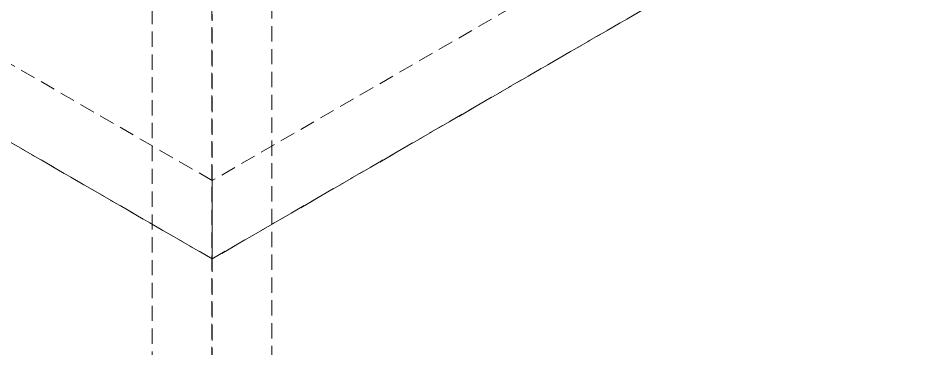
# Model space of a CAD drawing. Header units: millimetres. Extents: x -124 to 15640, y 659 to 4121.
# Drawn here: x 4078.2 to 4153, y 2216.2 to 2243.8 of the extents above; entities that cross this region are included whole.
import ezdxf

# ---------------------------------------------------------------- set-up
doc = ezdxf.new("R2010")
doc.units = ezdxf.units.MM
doc.linetypes.add('HIDDEN', pattern=[1.905, 1.27, -0.635])
doc.layers.add('ZANO_R_przerywana', color=7, linetype='HIDDEN', lineweight=0)

msp = doc.modelspace()

# ---------------------------------------------------------------- linework, layer by layer
at = {"layer": 'ZANO_R_przerywana'}
for p, q in [((4094.368, 2427.79), (4094.368, 1774.592)), ((4094.398, 2230.197), (3917.611, 2332.254)), ((4271.164, 2332.265), (4094.398, 2230.197)), ((3917.601, 2325.722), (4094.388, 2223.665)), ((4094.398, 2223.665), (3917.611, 2325.722)), ((4094.388, 2223.665), (4271.154, 2325.733)), ((4271.164, 2325.733), (4094.398, 2223.665)), ((4089.393, 2168.96), (4089.393, 2281.173)), ((4099.393, 2281.169), (4099.393, 2168.96)), ((4094.388, 2178.758), (4094.388, 2244.078)), ((4094.398, 2230.197), (4094.398, 2223.665))]:
    msp.add_line(p, q, dxfattribs=at)

doc.saveas('drawing.dxf')
